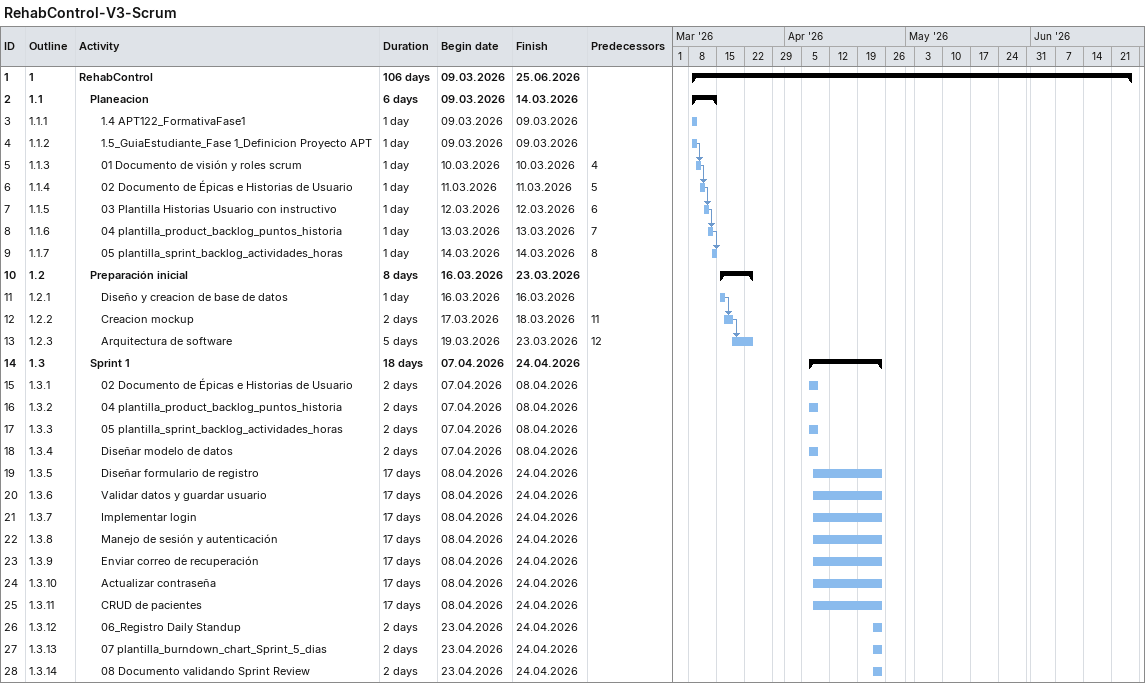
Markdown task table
RehabControl-V3-Scrum

| ID | WBS | Task | Duration | Start | Finish | Predecessors |
|---|---|---|---|---|---|---|
| 1 | 1 | **RehabControl** | 106d | 2026-03-09 | 2026-06-25 |  |
| 2 | 1.1 | **Planeacion** | 6d | 2026-03-09 | 2026-03-14 |  |
| 3 | 1.1.1 | 1.4 APT122_FormativaFase1 | 1d | 2026-03-09 | 2026-03-09 |  |
| 4 | 1.1.2 | 1.5_GuiaEstudiante_Fase 1_Definicion Proyecto APT | 1d | 2026-03-09 | 2026-03-09 |  |
| 5 | 1.1.3 | 01 Documento de visión y roles scrum | 1d | 2026-03-10 | 2026-03-10 | 4 |
| 6 | 1.1.4 | 02 Documento de Épicas e Historias de Usuario | 1d | 2026-03-11 | 2026-03-11 | 5 |
| 7 | 1.1.5 | 03 Plantilla Historias Usuario con instructivo | 1d | 2026-03-12 | 2026-03-12 | 6 |
| 8 | 1.1.6 | 04 plantilla_product_backlog_puntos_historia | 1d | 2026-03-13 | 2026-03-13 | 7 |
| 9 | 1.1.7 | 05 plantilla_sprint_backlog_actividades_horas | 1d | 2026-03-14 | 2026-03-14 | 8 |
| 10 | 1.2 | **Preparación inicial** | 8d | 2026-03-16 | 2026-03-23 |  |
| 11 | 1.2.1 | Diseño y creacion de base de datos | 1d | 2026-03-16 | 2026-03-16 |  |
| 12 | 1.2.2 | Creacion mockup | 2d | 2026-03-17 | 2026-03-18 | 11 |
| 13 | 1.2.3 | Arquitectura de software | 5d | 2026-03-19 | 2026-03-23 | 12 |
| 14 | 1.3 | **Sprint 1** | 18d | 2026-04-07 | 2026-04-24 |  |
| 15 | 1.3.1 | 02 Documento de Épicas e Historias de Usuario | 2d | 2026-04-07 | 2026-04-08 |  |
| 16 | 1.3.2 | 04 plantilla_product_backlog_puntos_historia | 2d | 2026-04-07 | 2026-04-08 |  |
| 17 | 1.3.3 | 05 plantilla_sprint_backlog_actividades_horas | 2d | 2026-04-07 | 2026-04-08 |  |
| 18 | 1.3.4 | Diseñar modelo de datos | 2d | 2026-04-07 | 2026-04-08 |  |
| 19 | 1.3.5 | Diseñar formulario de registro | 17d | 2026-04-08 | 2026-04-24 |  |
| 20 | 1.3.6 | Validar datos y guardar usuario | 17d | 2026-04-08 | 2026-04-24 |  |
| 21 | 1.3.7 | Implementar login | 17d | 2026-04-08 | 2026-04-24 |  |
| 22 | 1.3.8 | Manejo de sesión y autenticación | 17d | 2026-04-08 | 2026-04-24 |  |
| 23 | 1.3.9 | Enviar correo de recuperación | 17d | 2026-04-08 | 2026-04-24 |  |
| 24 | 1.3.10 | Actualizar contraseña | 17d | 2026-04-08 | 2026-04-24 |  |
| 25 | 1.3.11 | CRUD de pacientes | 17d | 2026-04-08 | 2026-04-24 |  |
| 26 | 1.3.12 | 06_Registro Daily Standup | 2d | 2026-04-23 | 2026-04-24 |  |
| 27 | 1.3.13 | 07 plantilla_burndown_chart_Sprint_5_dias | 2d | 2026-04-23 | 2026-04-24 |  |
| 28 | 1.3.14 | 08 Documento validando Sprint Review | 2d | 2026-04-23 | 2026-04-24 |  |
